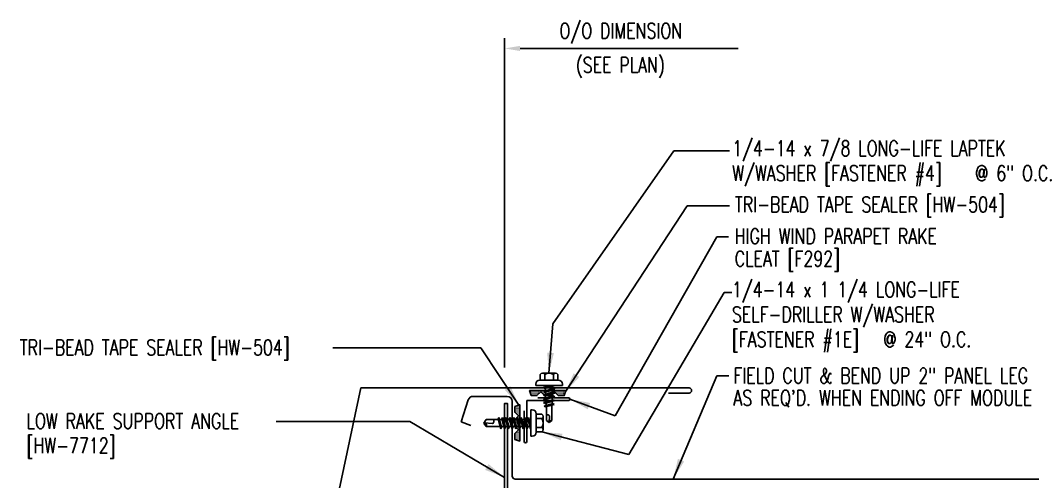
# Model space of a CAD drawing. Header units: inches. Extents: x 5.1 to 42.2, y 11.4 to 40.
# Drawn here: x 5.14 to 29.83, y 28.76 to 40.02 of the extents above; entities that cross this region are included whole.
import ezdxf

# ---------------------------------------------------------------- set-up
doc = ezdxf.new("R2010")
doc.units = ezdxf.units.IN
doc.header["$MEASUREMENT"] = 0
for name, color, linetype in [('DIM', 2, 'Continuous'), ('FASTENER', 9, 'Continuous'), ('PANEL', 11, 'Continuous'), ('STLA', 10, 'Continuous'), ('TAPE', 8, 'Continuous'), ('TEXT', 2, 'Continuous'), ('TRIM', 6, 'Continuous')]:
    doc.layers.add(name, color=color, linetype=linetype)
doc.styles.add('TEXT1', font='ROMANS.shx', dxfattribs={"width": 0.75, "height": 0.375})
doc.dimstyles.new('DETAIL$7', dxfattribs={"dimscale": 4, "dimtxt": 0.375, "dimasz": 0.125, "dimexe": 0.0625, "dimexo": 0.125, "dimgap": 0.0625, "dimtad": 1, "dimdec": 4, "dimzin": 3, "dimdsep": 46, "dimlunit": 4, "dimtxsty": 'TEXT1', "dimblk": 'ARCHTICK', "dimcen": 0.0625, "dimclrd": 7, "dimclre": 7, "dimclrt": 2, "dimadec": 0, "dimazin": 0, "dimtfac": 0.59375, "dimtdec": 4, "dimtmove": 2, "dimatfit": 3, "dimfxl": 0, "dimfrac": 2, "dimtolj": 1, "dimtzin": 3, "dimarcsym": 0})

# ---------------------------------------------------------------- blocks, each defined once
blk = doc.blocks.new('*X2')
at = {"color": 0}
for p, q in [((-0.434, 0.135), (-0.434, 0.135)), ((-0.434, 0.123), (-0.434, 0.123)), ((-0.422, 0.141), (-0.422, 0.141)), ((-0.422, 0.129), (-0.422, 0.129)), ((-0.422, 0.117), (-0.422, 0.117)), ((-0.422, 0.105), (-0.422, 0.105)), ((-0.422, 0.094), (-0.422, 0.094)), ((-0.422, 0.082), (-0.422, 0.082)), ((-0.41, 0.135), (-0.41, 0.135)), ((-0.41, 0.123), (-0.41, 0.123)), ((-0.41, 0.111), (-0.41, 0.111)), ((-0.41, 0.1), (-0.41, 0.1)), ((-0.41, 0.088), (-0.41, 0.088)), ((-0.41, 0.076), (-0.41, 0.076)), ((-0.41, 0.064), (-0.41, 0.064)), ((-0.41, 0.053), (-0.41, 0.053)), ((-0.41, 0.041), (-0.41, 0.041)), ((-0.398, 0.141), (-0.398, 0.141)), ((-0.398, 0.129), (-0.398, 0.129)), ((-0.398, 0.117), (-0.398, 0.117)), ((-0.398, 0.105), (-0.398, 0.105)), ((-0.398, 0.094), (-0.398, 0.094)), ((-0.398, 0.082), (-0.398, 0.082)), ((-0.398, 0.07), (-0.398, 0.07)), ((-0.398, 0.059), (-0.398, 0.059)), ((-0.398, 0.047), (-0.398, 0.047)), ((-0.398, 0.035), (-0.398, 0.035)), ((-0.398, 0.023), (-0.398, 0.023)), ((-0.387, 0.135), (-0.387, 0.135)), ((-0.387, 0.123), (-0.387, 0.123)), ((-0.387, 0.111), (-0.387, 0.111)), ((-0.387, 0.1), (-0.387, 0.1)), ((-0.387, 0.088), (-0.387, 0.088)), ((-0.387, 0.076), (-0.387, 0.076)), ((-0.387, 0.064), (-0.387, 0.064)), ((-0.387, 0.053), (-0.387, 0.053)), ((-0.387, 0.041), (-0.387, 0.041)), ((-0.387, 0.029), (-0.387, 0.029)), ((-0.375, 0.141), (-0.375, 0.141)), ((-0.375, 0.129), (-0.375, 0.129)), ((-0.375, 0.117), (-0.375, 0.117)), ((-0.375, 0.105), (-0.375, 0.105)), ((-0.375, 0.094), (-0.375, 0.094)), ((-0.375, 0.082), (-0.375, 0.082)), ((-0.375, 0.07), (-0.375, 0.07)), ((-0.375, 0.059), (-0.375, 0.059)), ((-0.375, 0.047), (-0.375, 0.047)), ((-0.375, 0.035), (-0.375, 0.035)), ((-0.375, 0.023), (-0.375, 0.023)), ((-0.363, 0.135), (-0.363, 0.135)), ((-0.363, 0.123), (-0.363, 0.123)), ((-0.363, 0.111), (-0.363, 0.111)), ((-0.363, 0.1), (-0.363, 0.1)), ((-0.363, 0.088), (-0.363, 0.088)), ((-0.363, 0.076), (-0.363, 0.076)), ((-0.363, 0.064), (-0.363, 0.064)), ((-0.363, 0.053), (-0.363, 0.053)), ((-0.363, 0.041), (-0.363, 0.041)), ((-0.363, 0.029), (-0.363, 0.029)), ((-0.352, 0.141), (-0.352, 0.141)), ((-0.352, 0.129), (-0.352, 0.129)), ((-0.352, 0.117), (-0.352, 0.117)), ((-0.352, 0.105), (-0.352, 0.105)), ((-0.352, 0.094), (-0.352, 0.094)), ((-0.352, 0.082), (-0.352, 0.082)), ((-0.352, 0.07), (-0.352, 0.07)), ((-0.352, 0.059), (-0.352, 0.059)), ((-0.352, 0.047), (-0.352, 0.047)), ((-0.352, 0.035), (-0.352, 0.035)), ((-0.352, 0.023), (-0.352, 0.023)), ((-0.34, 0.135), (-0.34, 0.135)), ((-0.34, 0.123), (-0.34, 0.123)), ((-0.34, 0.111), (-0.34, 0.111)), ((-0.34, 0.1), (-0.34, 0.1)), ((-0.34, 0.088), (-0.34, 0.088)), ((-0.34, 0.076), (-0.34, 0.076)), ((-0.34, 0.064), (-0.34, 0.064)), ((-0.34, 0.053), (-0.34, 0.053)), ((-0.34, 0.041), (-0.34, 0.041)), ((-0.34, 0.029), (-0.34, 0.029)), ((-0.328, 0.141), (-0.328, 0.141)), ((-0.328, 0.129), (-0.328, 0.129)), ((-0.328, 0.117), (-0.328, 0.117)), ((-0.328, 0.105), (-0.328, 0.105)), ((-0.328, 0.094), (-0.328, 0.094)), ((-0.328, 0.082), (-0.328, 0.082)), ((-0.328, 0.07), (-0.328, 0.07)), ((-0.328, 0.059), (-0.328, 0.059)), ((-0.328, 0.047), (-0.328, 0.047)), ((-0.328, 0.035), (-0.328, 0.035)), ((-0.328, 0.023), (-0.328, 0.023)), ((-0.316, 0.135), (-0.316, 0.135)), ((-0.316, 0.123), (-0.316, 0.123)), ((-0.316, 0.111), (-0.316, 0.111)), ((-0.316, 0.1), (-0.316, 0.1)), ((-0.316, 0.088), (-0.316, 0.088)), ((-0.316, 0.076), (-0.316, 0.076)), ((-0.316, 0.064), (-0.316, 0.064)), ((-0.316, 0.053), (-0.316, 0.053)), ((-0.316, 0.041), (-0.316, 0.041)), ((-0.316, 0.029), (-0.316, 0.029)), ((-0.305, 0.141), (-0.305, 0.141)), ((-0.305, 0.129), (-0.305, 0.129)), ((-0.305, 0.117), (-0.305, 0.117)), ((-0.305, 0.105), (-0.305, 0.105)), ((-0.305, 0.094), (-0.305, 0.094)), ((-0.305, 0.082), (-0.305, 0.082)), ((-0.305, 0.07), (-0.305, 0.07)), ((-0.305, 0.059), (-0.305, 0.059)), ((-0.305, 0.047), (-0.305, 0.047)), ((-0.305, 0.035), (-0.305, 0.035)), ((-0.305, 0.023), (-0.305, 0.023)), ((-0.293, 0.135), (-0.293, 0.135)), ((-0.293, 0.123), (-0.293, 0.123)), ((-0.293, 0.111), (-0.293, 0.111)), ((-0.293, 0.1), (-0.293, 0.1)), ((-0.293, 0.088), (-0.293, 0.088)), ((-0.293, 0.076), (-0.293, 0.076)), ((-0.293, 0.064), (-0.293, 0.064)), ((-0.293, 0.053), (-0.293, 0.053)), ((-0.293, 0.041), (-0.293, 0.041)), ((-0.293, 0.029), (-0.293, 0.029)), ((-0.281, 0.141), (-0.281, 0.141)), ((-0.281, 0.129), (-0.281, 0.129)), ((-0.281, 0.117), (-0.281, 0.117)), ((-0.281, 0.105), (-0.281, 0.105)), ((-0.281, 0.094), (-0.281, 0.094)), ((-0.281, 0.082), (-0.281, 0.082)), ((-0.281, 0.07), (-0.281, 0.07)), ((-0.281, 0.059), (-0.281, 0.059)), ((-0.281, 0.047), (-0.281, 0.047)), ((-0.281, 0.035), (-0.281, 0.035)), ((-0.281, 0.023), (-0.281, 0.023)), ((-0.27, 0.135), (-0.27, 0.135)), ((-0.27, 0.123), (-0.27, 0.123)), ((-0.27, 0.111), (-0.27, 0.111)), ((-0.27, 0.1), (-0.27, 0.1)), ((-0.27, 0.088), (-0.27, 0.088)), ((-0.27, 0.076), (-0.27, 0.076)), ((-0.27, 0.064), (-0.27, 0.064)), ((-0.27, 0.053), (-0.27, 0.053)), ((-0.27, 0.041), (-0.27, 0.041)), ((-0.27, 0.029), (-0.27, 0.029)), ((-0.258, 0.141), (-0.258, 0.141)), ((-0.258, 0.129), (-0.258, 0.129)), ((-0.258, 0.117), (-0.258, 0.117)), ((-0.258, 0.105), (-0.258, 0.105)), ((-0.258, 0.094), (-0.258, 0.094)), ((-0.258, 0.082), (-0.258, 0.082)), ((-0.258, 0.07), (-0.258, 0.07)), ((-0.258, 0.059), (-0.258, 0.059)), ((-0.258, 0.047), (-0.258, 0.047)), ((-0.258, 0.035), (-0.258, 0.035)), ((-0.258, 0.023), (-0.258, 0.023)), ((-0.246, 0.135), (-0.246, 0.135)), ((-0.246, 0.123), (-0.246, 0.123)), ((-0.246, 0.111), (-0.246, 0.111)), ((-0.246, 0.1), (-0.246, 0.1)), ((-0.246, 0.088), (-0.246, 0.088)), ((-0.246, 0.076), (-0.246, 0.076)), ((-0.246, 0.064), (-0.246, 0.064)), ((-0.246, 0.053), (-0.246, 0.053)), ((-0.246, 0.041), (-0.246, 0.041)), ((-0.234, 0.141), (-0.234, 0.141)), ((-0.234, 0.129), (-0.234, 0.129)), ((-0.234, 0.117), (-0.234, 0.117)), ((-0.234, 0.105), (-0.234, 0.105)), ((-0.234, 0.094), (-0.234, 0.094)), ((-0.234, 0.082), (-0.234, 0.082)), ((-0.234, 0.07), (-0.234, 0.07)), ((-0.234, 0.059), (-0.234, 0.059)), ((-0.234, 0.047), (-0.234, 0.047)), ((-0.223, 0.135), (-0.223, 0.135)), ((-0.223, 0.123), (-0.223, 0.123)), ((-0.223, 0.111), (-0.223, 0.111)), ((-0.223, 0.1), (-0.223, 0.1)), ((-0.223, 0.088), (-0.223, 0.088)), ((-0.223, 0.076), (-0.223, 0.076)), ((-0.223, 0.064), (-0.223, 0.064)), ((-0.211, 0.141), (-0.211, 0.141)), ((-0.211, 0.129), (-0.211, 0.129)), ((-0.211, 0.117), (-0.211, 0.117)), ((-0.211, 0.105), (-0.211, 0.105)), ((-0.211, 0.094), (-0.211, 0.094)), ((-0.211, 0.082), (-0.211, 0.082)), ((-0.211, 0.07), (-0.211, 0.07)), ((-0.199, 0.135), (-0.199, 0.135)), ((-0.199, 0.123), (-0.199, 0.123)), ((-0.199, 0.111), (-0.199, 0.111)), ((-0.199, 0.1), (-0.199, 0.1)), ((-0.199, 0.088), (-0.199, 0.088)), ((-0.188, 0.141), (-0.188, 0.141)), ((-0.188, 0.129), (-0.188, 0.129)), ((-0.188, 0.117), (-0.188, 0.117)), ((-0.188, 0.105), (-0.188, 0.105)), ((-0.188, 0.094), (-0.188, 0.094)), ((-0.176, 0.135), (-0.176, 0.135)), ((-0.176, 0.123), (-0.176, 0.123)), ((-0.176, 0.111), (-0.176, 0.111)), ((-0.164, 0.141), (-0.164, 0.141)), ((-0.164, 0.129), (-0.164, 0.129)), ((-0.164, 0.117), (-0.164, 0.117)), ((-0.164, 0.105), (-0.164, 0.105)), ((-0.152, 0.135), (-0.152, 0.135)), ((-0.152, 0.123), (-0.152, 0.123)), ((-0.152, 0.111), (-0.152, 0.111)), ((-0.152, 0.1), (-0.152, 0.1)), ((-0.141, 0.141), (-0.141, 0.141)), ((-0.141, 0.129), (-0.141, 0.129)), ((-0.141, 0.117), (-0.141, 0.117)), ((-0.141, 0.105), (-0.141, 0.105)), ((-0.141, 0.094), (-0.141, 0.094)), ((-0.141, 0.082), (-0.141, 0.082)), ((-0.129, 0.135), (-0.129, 0.135)), ((-0.129, 0.123), (-0.129, 0.123)), ((-0.129, 0.111), (-0.129, 0.111)), ((-0.129, 0.1), (-0.129, 0.1)), ((-0.129, 0.088), (-0.129, 0.088)), ((-0.129, 0.076), (-0.129, 0.076)), ((-0.117, 0.141), (-0.117, 0.141)), ((-0.117, 0.129), (-0.117, 0.129)), ((-0.117, 0.117), (-0.117, 0.117)), ((-0.117, 0.105), (-0.117, 0.105)), ((-0.117, 0.094), (-0.117, 0.094)), ((-0.117, 0.082), (-0.117, 0.082)), ((-0.117, 0.07), (-0.117, 0.07)), ((-0.117, 0.059), (-0.117, 0.059)), ((-0.105, 0.135), (-0.105, 0.135)), ((-0.105, 0.123), (-0.105, 0.123)), ((-0.105, 0.111), (-0.105, 0.111)), ((-0.105, 0.1), (-0.105, 0.1)), ((-0.105, 0.088), (-0.105, 0.088)), ((-0.105, 0.076), (-0.105, 0.076)), ((-0.105, 0.064), (-0.105, 0.064)), ((-0.105, 0.053), (-0.105, 0.053)), ((-0.094, 0.141), (-0.094, 0.141)), ((-0.094, 0.129), (-0.094, 0.129)), ((-0.094, 0.117), (-0.094, 0.117)), ((-0.094, 0.105), (-0.094, 0.105)), ((-0.094, 0.094), (-0.094, 0.094)), ((-0.094, 0.082), (-0.094, 0.082)), ((-0.094, 0.07), (-0.094, 0.07)), ((-0.094, 0.059), (-0.094, 0.059)), ((-0.094, 0.047), (-0.094, 0.047)), ((-0.094, 0.035), (-0.094, 0.035)), ((-0.082, 0.135), (-0.082, 0.135)), ((-0.082, 0.123), (-0.082, 0.123)), ((-0.082, 0.111), (-0.082, 0.111)), ((-0.082, 0.1), (-0.082, 0.1)), ((-0.082, 0.088), (-0.082, 0.088)), ((-0.082, 0.076), (-0.082, 0.076)), ((-0.082, 0.064), (-0.082, 0.064)), ((-0.082, 0.053), (-0.082, 0.053)), ((-0.082, 0.041), (-0.082, 0.041)), ((-0.082, 0.029), (-0.082, 0.029)), ((-0.07, 0.141), (-0.07, 0.141)), ((-0.07, 0.129), (-0.07, 0.129)), ((-0.07, 0.117), (-0.07, 0.117)), ((-0.07, 0.105), (-0.07, 0.105)), ((-0.07, 0.094), (-0.07, 0.094)), ((-0.07, 0.082), (-0.07, 0.082)), ((-0.07, 0.07), (-0.07, 0.07)), ((-0.07, 0.059), (-0.07, 0.059)), ((-0.07, 0.047), (-0.07, 0.047)), ((-0.07, 0.035), (-0.07, 0.035)), ((-0.07, 0.023), (-0.07, 0.023)), ((-0.059, 0.135), (-0.059, 0.135)), ((-0.059, 0.123), (-0.059, 0.123)), ((-0.059, 0.111), (-0.059, 0.111)), ((-0.059, 0.1), (-0.059, 0.1)), ((-0.059, 0.088), (-0.059, 0.088)), ((-0.059, 0.076), (-0.059, 0.076)), ((-0.059, 0.064), (-0.059, 0.064)), ((-0.059, 0.053), (-0.059, 0.053)), ((-0.059, 0.041), (-0.059, 0.041)), ((-0.059, 0.029), (-0.059, 0.029)), ((-0.047, 0.141), (-0.047, 0.141)), ((-0.047, 0.129), (-0.047, 0.129)), ((-0.047, 0.117), (-0.047, 0.117)), ((-0.047, 0.105), (-0.047, 0.105)), ((-0.047, 0.094), (-0.047, 0.094)), ((-0.047, 0.082), (-0.047, 0.082)), ((-0.047, 0.07), (-0.047, 0.07)), ((-0.047, 0.059), (-0.047, 0.059)), ((-0.047, 0.047), (-0.047, 0.047)), ((-0.047, 0.035), (-0.047, 0.035)), ((-0.047, 0.023), (-0.047, 0.023)), ((-0.035, 0.135), (-0.035, 0.135)), ((-0.035, 0.123), (-0.035, 0.123)), ((-0.035, 0.111), (-0.035, 0.111)), ((-0.035, 0.1), (-0.035, 0.1)), ((-0.035, 0.088), (-0.035, 0.088)), ((-0.035, 0.076), (-0.035, 0.076)), ((-0.035, 0.064), (-0.035, 0.064)), ((-0.035, 0.053), (-0.035, 0.053)), ((-0.035, 0.041), (-0.035, 0.041)), ((-0.035, 0.029), (-0.035, 0.029)), ((-0.023, 0.141), (-0.023, 0.141)), ((-0.023, 0.129), (-0.023, 0.129)), ((-0.023, 0.117), (-0.023, 0.117)), ((-0.023, 0.105), (-0.023, 0.105)), ((-0.023, 0.094), (-0.023, 0.094)), ((-0.023, 0.082), (-0.023, 0.082)), ((-0.023, 0.07), (-0.023, 0.07)), ((-0.023, 0.059), (-0.023, 0.059)), ((-0.023, 0.047), (-0.023, 0.047)), ((-0.023, 0.035), (-0.023, 0.035)), ((-0.023, 0.023), (-0.023, 0.023)), ((-0.012, 0.135), (-0.012, 0.135)), ((-0.012, 0.123), (-0.012, 0.123)), ((-0.012, 0.111), (-0.012, 0.111)), ((-0.012, 0.1), (-0.012, 0.1)), ((-0.012, 0.088), (-0.012, 0.088)), ((-0.012, 0.076), (-0.012, 0.076)), ((-0.012, 0.064), (-0.012, 0.064)), ((-0.012, 0.053), (-0.012, 0.053)), ((-0.012, 0.041), (-0.012, 0.041)), ((-0.012, 0.029), (-0.012, 0.029)), ((0, 0.141), (0, 0.141)), ((0, 0.129), (0, 0.129)), ((0, 0.117), (0, 0.117)), ((0, 0.105), (0, 0.105)), ((0, 0.094), (0, 0.094)), ((0, 0.082), (0, 0.082)), ((0, 0.07), (0, 0.07)), ((0, 0.059), (0, 0.059)), ((0, 0.047), (0, 0.047)), ((0, 0.035), (0, 0.035)), ((0, 0.023), (0, 0.023)), ((0.012, 0.135), (0.012, 0.135)), ((0.012, 0.123), (0.012, 0.123)), ((0.012, 0.111), (0.012, 0.111)), ((0.012, 0.1), (0.012, 0.1)), ((0.012, 0.088), (0.012, 0.088)), ((0.012, 0.076), (0.012, 0.076)), ((0.012, 0.064), (0.012, 0.064)), ((0.012, 0.053), (0.012, 0.053)), ((0.012, 0.041), (0.012, 0.041)), ((0.012, 0.029), (0.012, 0.029)), ((0.023, 0.141), (0.023, 0.141)), ((0.023, 0.129), (0.023, 0.129)), ((0.023, 0.117), (0.023, 0.117)), ((0.023, 0.105), (0.023, 0.105)), ((0.023, 0.094), (0.023, 0.094)), ((0.023, 0.082), (0.023, 0.082)), ((0.023, 0.07), (0.023, 0.07)), ((0.023, 0.059), (0.023, 0.059)), ((0.023, 0.047), (0.023, 0.047)), ((0.023, 0.035), (0.023, 0.035)), ((0.023, 0.023), (0.023, 0.023)), ((0.035, 0.135), (0.035, 0.135)), ((0.035, 0.123), (0.035, 0.123)), ((0.035, 0.111), (0.035, 0.111)), ((0.035, 0.1), (0.035, 0.1)), ((0.035, 0.088), (0.035, 0.088)), ((0.035, 0.076), (0.035, 0.076)), ((0.035, 0.064), (0.035, 0.064)), ((0.035, 0.053), (0.035, 0.053)), ((0.035, 0.041), (0.035, 0.041)), ((0.035, 0.029), (0.035, 0.029)), ((0.047, 0.141), (0.047, 0.141)), ((0.047, 0.129), (0.047, 0.129)), ((0.047, 0.117), (0.047, 0.117)), ((0.047, 0.105), (0.047, 0.105)), ((0.047, 0.094), (0.047, 0.094)), ((0.047, 0.082), (0.047, 0.082)), ((0.047, 0.07), (0.047, 0.07)), ((0.047, 0.059), (0.047, 0.059)), ((0.047, 0.047), (0.047, 0.047)), ((0.047, 0.035), (0.047, 0.035)), ((0.047, 0.023), (0.047, 0.023)), ((0.059, 0.135), (0.059, 0.135)), ((0.059, 0.123), (0.059, 0.123)), ((0.059, 0.111), (0.059, 0.111)), ((0.059, 0.1), (0.059, 0.1)), ((0.059, 0.088), (0.059, 0.088)), ((0.059, 0.076), (0.059, 0.076)), ((0.059, 0.064), (0.059, 0.064)), ((0.059, 0.053), (0.059, 0.053)), ((0.059, 0.041), (0.059, 0.041)), ((0.059, 0.029), (0.059, 0.029)), ((0.07, 0.141), (0.07, 0.141)), ((0.07, 0.129), (0.07, 0.129)), ((0.07, 0.117), (0.07, 0.117)), ((0.07, 0.105), (0.07, 0.105)), ((0.07, 0.094), (0.07, 0.094)), ((0.07, 0.082), (0.07, 0.082)), ((0.07, 0.07), (0.07, 0.07)), ((0.07, 0.059), (0.07, 0.059)), ((0.07, 0.047), (0.07, 0.047)), ((0.07, 0.035), (0.07, 0.035)), ((0.07, 0.023), (0.07, 0.023)), ((0.082, 0.135), (0.082, 0.135)), ((0.082, 0.123), (0.082, 0.123)), ((0.082, 0.111), (0.082, 0.111)), ((0.082, 0.1), (0.082, 0.1)), ((0.082, 0.088), (0.082, 0.088)), ((0.082, 0.076), (0.082, 0.076)), ((0.082, 0.064), (0.082, 0.064)), ((0.082, 0.053), (0.082, 0.053)), ((0.082, 0.041), (0.082, 0.041)), ((0.082, 0.029), (0.082, 0.029)), ((0.094, 0.141), (0.094, 0.141)), ((0.094, 0.129), (0.094, 0.129)), ((0.094, 0.117), (0.094, 0.117)), ((0.094, 0.105), (0.094, 0.105)), ((0.094, 0.094), (0.094, 0.094)), ((0.094, 0.082), (0.094, 0.082)), ((0.094, 0.07), (0.094, 0.07)), ((0.094, 0.059), (0.094, 0.059)), ((0.094, 0.047), (0.094, 0.047)), ((0.094, 0.035), (0.094, 0.035)), ((0.105, 0.135), (0.105, 0.135)), ((0.105, 0.123), (0.105, 0.123)), ((0.105, 0.111), (0.105, 0.111)), ((0.105, 0.1), (0.105, 0.1)), ((0.105, 0.088), (0.105, 0.088)), ((0.105, 0.076), (0.105, 0.076)), ((0.105, 0.064), (0.105, 0.064)), ((0.105, 0.053), (0.105, 0.053)), ((0.117, 0.141), (0.117, 0.141)), ((0.117, 0.129), (0.117, 0.129)), ((0.117, 0.117), (0.117, 0.117)), ((0.117, 0.105), (0.117, 0.105)), ((0.117, 0.094), (0.117, 0.094)), ((0.117, 0.082), (0.117, 0.082)), ((0.117, 0.07), (0.117, 0.07)), ((0.117, 0.059), (0.117, 0.059)), ((0.129, 0.135), (0.129, 0.135)), ((0.129, 0.123), (0.129, 0.123)), ((0.129, 0.111), (0.129, 0.111)), ((0.129, 0.1), (0.129, 0.1)), ((0.129, 0.088), (0.129, 0.088)), ((0.129, 0.076), (0.129, 0.076)), ((0.141, 0.141), (0.141, 0.141)), ((0.141, 0.129), (0.141, 0.129)), ((0.141, 0.117), (0.141, 0.117)), ((0.141, 0.105), (0.141, 0.105)), ((0.141, 0.094), (0.141, 0.094)), ((0.141, 0.082), (0.141, 0.082)), ((0.152, 0.135), (0.152, 0.135)), ((0.152, 0.123), (0.152, 0.123)), ((0.152, 0.111), (0.152, 0.111)), ((0.152, 0.1), (0.152, 0.1)), ((0.164, 0.141), (0.164, 0.141)), ((0.164, 0.129), (0.164, 0.129)), ((0.164, 0.117), (0.164, 0.117)), ((0.164, 0.105), (0.164, 0.105)), ((0.176, 0.135), (0.176, 0.135)), ((0.176, 0.123), (0.176, 0.123)), ((0.176, 0.111), (0.176, 0.111)), ((0.188, 0.141), (0.188, 0.141)), ((0.188, 0.129), (0.188, 0.129)), ((0.188, 0.117), (0.188, 0.117)), ((0.188, 0.105), (0.188, 0.105)), ((0.188, 0.094), (0.188, 0.094)), ((0.199, 0.135), (0.199, 0.135)), ((0.199, 0.123), (0.199, 0.123)), ((0.199, 0.111), (0.199, 0.111)), ((0.199, 0.1), (0.199, 0.1)), ((0.199, 0.088), (0.199, 0.088)), ((0.211, 0.141), (0.211, 0.141)), ((0.211, 0.129), (0.211, 0.129)), ((0.211, 0.117), (0.211, 0.117)), ((0.211, 0.105), (0.211, 0.105)), ((0.211, 0.094), (0.211, 0.094)), ((0.211, 0.082), (0.211, 0.082)), ((0.211, 0.07), (0.211, 0.07)), ((0.223, 0.135), (0.223, 0.135)), ((0.223, 0.123), (0.223, 0.123)), ((0.223, 0.111), (0.223, 0.111)), ((0.223, 0.1), (0.223, 0.1)), ((0.223, 0.088), (0.223, 0.088)), ((0.223, 0.076), (0.223, 0.076)), ((0.223, 0.064), (0.223, 0.064)), ((0.234, 0.141), (0.234, 0.141)), ((0.234, 0.129), (0.234, 0.129)), ((0.234, 0.117), (0.234, 0.117)), ((0.234, 0.105), (0.234, 0.105)), ((0.234, 0.094), (0.234, 0.094)), ((0.234, 0.082), (0.234, 0.082)), ((0.234, 0.07), (0.234, 0.07)), ((0.234, 0.059), (0.234, 0.059)), ((0.234, 0.047), (0.234, 0.047)), ((0.246, 0.135), (0.246, 0.135)), ((0.246, 0.123), (0.246, 0.123)), ((0.246, 0.111), (0.246, 0.111)), ((0.246, 0.1), (0.246, 0.1)), ((0.246, 0.088), (0.246, 0.088)), ((0.246, 0.076), (0.246, 0.076)), ((0.246, 0.064), (0.246, 0.064)), ((0.246, 0.053), (0.246, 0.053)), ((0.246, 0.041), (0.246, 0.041)), ((0.258, 0.141), (0.258, 0.141)), ((0.258, 0.129), (0.258, 0.129)), ((0.258, 0.117), (0.258, 0.117)), ((0.258, 0.105), (0.258, 0.105)), ((0.258, 0.094), (0.258, 0.094)), ((0.258, 0.082), (0.258, 0.082)), ((0.258, 0.07), (0.258, 0.07)), ((0.258, 0.059), (0.258, 0.059)), ((0.258, 0.047), (0.258, 0.047)), ((0.258, 0.035), (0.258, 0.035)), ((0.258, 0.023), (0.258, 0.023)), ((0.27, 0.135), (0.27, 0.135)), ((0.27, 0.123), (0.27, 0.123)), ((0.27, 0.111), (0.27, 0.111)), ((0.27, 0.1), (0.27, 0.1)), ((0.27, 0.088), (0.27, 0.088)), ((0.27, 0.076), (0.27, 0.076)), ((0.27, 0.064), (0.27, 0.064)), ((0.27, 0.053), (0.27, 0.053)), ((0.27, 0.041), (0.27, 0.041)), ((0.27, 0.029), (0.27, 0.029)), ((0.281, 0.141), (0.281, 0.141)), ((0.281, 0.129), (0.281, 0.129)), ((0.281, 0.117), (0.281, 0.117)), ((0.281, 0.105), (0.281, 0.105)), ((0.281, 0.094), (0.281, 0.094)), ((0.281, 0.082), (0.281, 0.082)), ((0.281, 0.07), (0.281, 0.07)), ((0.281, 0.059), (0.281, 0.059)), ((0.281, 0.047), (0.281, 0.047)), ((0.281, 0.035), (0.281, 0.035)), ((0.281, 0.023), (0.281, 0.023)), ((0.293, 0.135), (0.293, 0.135)), ((0.293, 0.123), (0.293, 0.123)), ((0.293, 0.111), (0.293, 0.111)), ((0.293, 0.1), (0.293, 0.1)), ((0.293, 0.088), (0.293, 0.088)), ((0.293, 0.076), (0.293, 0.076)), ((0.293, 0.064), (0.293, 0.064)), ((0.293, 0.053), (0.293, 0.053)), ((0.293, 0.041), (0.293, 0.041)), ((0.293, 0.029), (0.293, 0.029)), ((0.305, 0.141), (0.305, 0.141)), ((0.305, 0.129), (0.305, 0.129)), ((0.305, 0.117), (0.305, 0.117)), ((0.305, 0.105), (0.305, 0.105)), ((0.305, 0.094), (0.305, 0.094)), ((0.305, 0.082), (0.305, 0.082)), ((0.305, 0.07), (0.305, 0.07)), ((0.305, 0.059), (0.305, 0.059)), ((0.305, 0.047), (0.305, 0.047)), ((0.305, 0.035), (0.305, 0.035)), ((0.305, 0.023), (0.305, 0.023)), ((0.316, 0.135), (0.316, 0.135)), ((0.316, 0.123), (0.316, 0.123)), ((0.316, 0.111), (0.316, 0.111)), ((0.316, 0.1), (0.316, 0.1)), ((0.316, 0.088), (0.316, 0.088)), ((0.316, 0.076), (0.316, 0.076)), ((0.316, 0.064), (0.316, 0.064)), ((0.316, 0.053), (0.316, 0.053)), ((0.316, 0.041), (0.316, 0.041)), ((0.316, 0.029), (0.316, 0.029)), ((0.328, 0.141), (0.328, 0.141)), ((0.328, 0.129), (0.328, 0.129)), ((0.328, 0.117), (0.328, 0.117)), ((0.328, 0.105), (0.328, 0.105)), ((0.328, 0.094), (0.328, 0.094)), ((0.328, 0.082), (0.328, 0.082)), ((0.328, 0.07), (0.328, 0.07)), ((0.328, 0.059), (0.328, 0.059)), ((0.328, 0.047), (0.328, 0.047)), ((0.328, 0.035), (0.328, 0.035)), ((0.328, 0.023), (0.328, 0.023)), ((0.34, 0.135), (0.34, 0.135)), ((0.34, 0.123), (0.34, 0.123)), ((0.34, 0.111), (0.34, 0.111)), ((0.34, 0.1), (0.34, 0.1)), ((0.34, 0.088), (0.34, 0.088)), ((0.34, 0.076), (0.34, 0.076)), ((0.34, 0.064), (0.34, 0.064)), ((0.34, 0.053), (0.34, 0.053)), ((0.34, 0.041), (0.34, 0.041)), ((0.34, 0.029), (0.34, 0.029)), ((0.352, 0.141), (0.352, 0.141)), ((0.352, 0.129), (0.352, 0.129)), ((0.352, 0.117), (0.352, 0.117)), ((0.352, 0.105), (0.352, 0.105)), ((0.352, 0.094), (0.352, 0.094)), ((0.352, 0.082), (0.352, 0.082)), ((0.352, 0.07), (0.352, 0.07)), ((0.352, 0.059), (0.352, 0.059)), ((0.352, 0.047), (0.352, 0.047)), ((0.352, 0.035), (0.352, 0.035)), ((0.352, 0.023), (0.352, 0.023)), ((0.363, 0.135), (0.363, 0.135)), ((0.363, 0.123), (0.363, 0.123)), ((0.363, 0.111), (0.363, 0.111)), ((0.363, 0.1), (0.363, 0.1)), ((0.363, 0.088), (0.363, 0.088)), ((0.363, 0.076), (0.363, 0.076)), ((0.363, 0.064), (0.363, 0.064)), ((0.363, 0.053), (0.363, 0.053)), ((0.363, 0.041), (0.363, 0.041)), ((0.363, 0.029), (0.363, 0.029)), ((0.375, 0.141), (0.375, 0.141)), ((0.375, 0.129), (0.375, 0.129)), ((0.375, 0.117), (0.375, 0.117)), ((0.375, 0.105), (0.375, 0.105)), ((0.375, 0.094), (0.375, 0.094)), ((0.375, 0.082), (0.375, 0.082)), ((0.375, 0.07), (0.375, 0.07)), ((0.375, 0.059), (0.375, 0.059)), ((0.375, 0.047), (0.375, 0.047)), ((0.375, 0.035), (0.375, 0.035)), ((0.375, 0.023), (0.375, 0.023)), ((0.387, 0.135), (0.387, 0.135)), ((0.387, 0.123), (0.387, 0.123)), ((0.387, 0.111), (0.387, 0.111)), ((0.387, 0.1), (0.387, 0.1)), ((0.387, 0.088), (0.387, 0.088)), ((0.387, 0.076), (0.387, 0.076)), ((0.387, 0.064), (0.387, 0.064)), ((0.387, 0.053), (0.387, 0.053)), ((0.387, 0.041), (0.387, 0.041)), ((0.387, 0.029), (0.387, 0.029)), ((0.398, 0.141), (0.398, 0.141)), ((0.398, 0.129), (0.398, 0.129)), ((0.398, 0.117), (0.398, 0.117)), ((0.398, 0.105), (0.398, 0.105)), ((0.398, 0.094), (0.398, 0.094)), ((0.398, 0.082), (0.398, 0.082)), ((0.398, 0.07), (0.398, 0.07)), ((0.398, 0.059), (0.398, 0.059)), ((0.398, 0.047), (0.398, 0.047)), ((0.398, 0.035), (0.398, 0.035)), ((0.398, 0.023), (0.398, 0.023)), ((0.41, 0.135), (0.41, 0.135)), ((0.41, 0.123), (0.41, 0.123)), ((0.41, 0.111), (0.41, 0.111)), ((0.41, 0.1), (0.41, 0.1)), ((0.41, 0.088), (0.41, 0.088)), ((0.41, 0.076), (0.41, 0.076)), ((0.41, 0.064), (0.41, 0.064)), ((0.41, 0.053), (0.41, 0.053)), ((0.41, 0.041), (0.41, 0.041)), ((0.422, 0.141), (0.422, 0.141)), ((0.422, 0.129), (0.422, 0.129)), ((0.422, 0.117), (0.422, 0.117)), ((0.422, 0.105), (0.422, 0.105)), ((0.422, 0.094), (0.422, 0.094)), ((0.422, 0.082), (0.422, 0.082)), ((0.434, 0.135), (0.434, 0.135)), ((0.434, 0.123), (0.434, 0.123))]:
    blk.add_line(p, q, dxfattribs=at)
blk = doc.blocks.new('MB_DBTAP')
at = {"layer": 'TAPE', "color": 9}
blk.add_lwpolyline([(-0.403, 0.018), (-0.442, 0.141), (0.442, 0.141), (0.403, 0.018), (0.26, 0.018), (0.17, 0.109), (0.079, 0.018), (0, 0.018), (-0.079, 0.018), (-0.17, 0.109), (-0.26, 0.018)], close=True, dxfattribs=at)
at = {"layer": 'TAPE', "color": 251}
blk.add_blockref('*X2', (0, 0), dxfattribs=at)
blk = doc.blocks.new('MB_DW3')
at = {"layer": 'FASTENER'}
for p, q in [((-0.215, 0.305), (-0.215, 0.171)), ((-0.161, 0.337), (0.161, 0.337)), ((-0.107, 0.305), (-0.107, 0.171)), ((0.107, 0.305), (0.107, 0.171)), ((0.215, 0.305), (0.215, 0.171)), ((-0.324, 0.071), (-0.324, 0.037)), ((-0.324, 0.037), (0.324, 0.037)), ((-0.224, 0.171), (0.215, 0.171)), ((-0.139, -0.016), (0.046, 0.037)), ((-0.104, -0.036), (0.139, 0.033)), ((-0.086, 0.037), (0.086, 0.037)), ((-0.086, 0.037), (-0.086, -0.001)), ((0.086, 0.037), (0.133, 0.037)), ((0.086, 0.018), (0.086, -0.042)), ((0.139, 0.033), (0.133, 0.037)), ((0.324, 0.071), (0.324, 0.037)), ((-0.104, -0.036), (-0.139, -0.016)), ((-0.139, -0.107), (0.104, -0.038)), ((-0.104, -0.127), (-0.139, -0.107)), ((-0.139, -0.198), (0.104, -0.128)), ((-0.104, -0.218), (-0.139, -0.198)), ((-0.139, -0.289), (0.104, -0.219)), ((-0.104, -0.127), (0.139, -0.058)), ((-0.104, -0.218), (0.139, -0.149)), ((-0.104, -0.309), (0.139, -0.239)), ((-0.086, -0.031), (-0.086, -0.092)), ((-0.086, -0.122), (-0.086, -0.183)), ((-0.086, -0.213), (-0.086, -0.274)), ((0.086, -0.073), (0.086, -0.133)), ((0.086, -0.164), (0.086, -0.224)), ((0.139, -0.058), (0.104, -0.038)), ((0.139, -0.149), (0.104, -0.128)), ((0.139, -0.239), (0.104, -0.219)), ((-0.104, -0.309), (-0.139, -0.289)), ((-0.139, -0.38), (0.104, -0.31)), ((-0.104, -0.4), (-0.139, -0.38)), ((-0.139, -0.47), (0.104, -0.401)), ((-0.104, -0.491), (-0.139, -0.47)), ((-0.139, -0.561), (0.104, -0.492)), ((-0.104, -0.4), (0.139, -0.33)), ((-0.104, -0.491), (0.139, -0.421)), ((-0.086, -0.304), (-0.086, -0.364)), ((-0.086, -0.395), (-0.086, -0.455)), ((-0.086, -0.486), (-0.086, -0.546)), ((0.086, -0.255), (0.086, -0.315)), ((0.086, -0.345), (0.086, -0.406)), ((0.086, -0.436), (0.086, -0.497)), ((0.139, -0.33), (0.104, -0.31)), ((0.139, -0.421), (0.104, -0.401)), ((0.139, -0.512), (0.104, -0.492)), ((-0.104, -0.581), (-0.139, -0.561)), ((-0.139, -0.652), (0.104, -0.583)), ((-0.104, -0.672), (-0.139, -0.652)), ((-0.139, -0.743), (0.104, -0.674)), ((-0.104, -0.581), (0.139, -0.512)), ((-0.104, -0.672), (0.139, -0.603)), ((-0.104, -0.763), (0.139, -0.694)), ((-0.086, -0.577), (-0.086, -0.637)), ((-0.086, -0.667), (-0.086, -0.728)), ((0.086, -0.527), (0.086, -0.588)), ((0.086, -0.618), (0.086, -0.679)), ((0.086, -0.709), (0.086, -1.05)), ((0.139, -0.603), (0.104, -0.583)), ((0.139, -0.694), (0.104, -0.674)), ((-0.104, -0.763), (-0.139, -0.743)), ((-0.086, -0.758), (-0.086, -1.05)), ((-0.002, -1.095), (0.014, -0.909)), ((0, -1.111), (-0.086, -1.05)), ((0, -1.111), (0.086, -1.05))]:
    blk.add_line(p, q, dxfattribs=at)
for centre, radius, start, end in [((-0.161, 0.274), 0.0628, 29.8754, 150.1246), ((0, 0.141), 0.196, 56.9974, 123.0026), ((0.161, 0.274), 0.0628, 29.8754, 150.1246), ((-0.224, 0.071), 0.1, 90, 180), ((0.224, 0.071), 0.1, 0, 90), ((-0.046, -0.921), 0.0615, 11.1445, 130.906), ((0.054, -1.097), 0.0563, 55.4585, 194.8454)]:
    blk.add_arc(centre, radius, start, end, dxfattribs=at)
blk = doc.blocks.new('fz5')
at = {"layer": 'FASTENER'}
for p, q in [((-0.217, 0.305), (-0.217, 0.171)), ((-0.163, 0.337), (0.159, 0.337)), ((-0.108, 0.305), (-0.108, 0.171)), ((0.105, 0.305), (0.105, 0.171)), ((0.214, 0.305), (0.214, 0.171)), ((-0.326, 0.071), (-0.326, 0.037)), ((-0.326, 0.037), (0.322, 0.037)), ((-0.226, 0.171), (0.214, 0.171)), ((-0.141, -0.014), (0.037, 0.037)), ((-0.105, -0.034), (0.137, 0.035)), ((-0.088, 0.037), (-0.088, 0.001)), ((-0.088, 0.037), (0.085, 0.037)), ((0.085, 0.037), (0.134, 0.037)), ((0.085, 0.02), (0.085, -0.041)), ((0.137, 0.035), (0.134, 0.037)), ((0.322, 0.071), (0.322, 0.037)), ((-0.105, -0.034), (-0.141, -0.014)), ((-0.141, -0.105), (0.102, -0.036)), ((-0.105, -0.125), (-0.141, -0.105)), ((-0.141, -0.196), (0.102, -0.127)), ((-0.105, -0.216), (-0.141, -0.196)), ((-0.141, -0.287), (0.102, -0.217)), ((-0.105, -0.125), (0.137, -0.056)), ((-0.105, -0.216), (0.137, -0.147)), ((-0.105, -0.307), (0.137, -0.238)), ((-0.088, -0.029), (-0.088, -0.09)), ((-0.088, -0.12), (-0.088, -0.181)), ((-0.084, -0.27), (-0.088, -0.211)), ((0.084, -0.223), (0.085, -0.211)), ((0.085, -0.071), (0.085, -0.131)), ((0.085, -0.162), (0.085, -0.211)), ((0.137, -0.056), (0.102, -0.036)), ((0.137, -0.147), (0.102, -0.127)), ((0.137, -0.238), (0.102, -0.217)), ((-0.105, -0.307), (-0.141, -0.287)), ((-0.141, -0.378), (0.102, -0.308)), ((-0.105, -0.398), (-0.141, -0.378)), ((-0.122, -0.463), (0.089, -0.403)), ((-0.086, -0.483), (-0.122, -0.463)), ((-0.105, -0.398), (0.137, -0.328)), ((-0.086, -0.483), (0.124, -0.423)), ((-0.078, -0.36), (-0.082, -0.3)), ((-0.071, -0.449), (-0.075, -0.389)), ((-0.066, -0.516), (-0.069, -0.478)), ((0.063, -0.515), (0.068, -0.439)), ((0.071, -0.408), (0.075, -0.346)), ((0.077, -0.315), (0.082, -0.253)), ((0.124, -0.423), (0.089, -0.403)), ((0.137, -0.328), (0.102, -0.308)), ((-0.066, -0.516), (-0.066, -0.82)), ((-0.003, -0.854), (0.009, -0.714)), ((0.063, -0.516), (0.063, -0.82)), ((-0.002, -0.866), (-0.066, -0.82)), ((-0.002, -0.866), (0.063, -0.82))]:
    blk.add_line(p, q, dxfattribs=at)
for centre, radius, start, end in [((-0.163, 0.274), 0.0628, 29.8754, 150.1246), ((-0.002, 0.141), 0.196, 56.9974, 123.0026), ((0.159, 0.274), 0.0628, 29.8754, 150.1246), ((-0.226, 0.071), 0.1, 90, 180), ((0.222, 0.071), 0.1, 0, 90), ((-0.036, -0.723), 0.0461, 11.1445, 130.906), ((0.073, -0.516), 0.01, 175.9484, 180), ((0.039, -0.855), 0.0422, 55.4585, 194.8454)]:
    blk.add_arc(centre, radius, start, end, dxfattribs=at)
blk = doc.blocks.new('FD-F1e')
at = {"layer": 'TEXT', "style": 'TEXT1', "width": 0.75}
for s, p in [('1/4-14 x 1 1/4 LONG-LIFE', (0.0047, -0.0408)), ('SELF-DRILLER W/WASHER', (0.0047, -0.1926)), ('[FASTENER #1E]', (0.0047, -0.3444))]:
    blk.add_text(s, height=0.09375, dxfattribs=at).set_placement(p)
blk.add_attdef('(QUANTITY)', (0.9263, -0.3444), '', height=0.0938, dxfattribs=at)
at = {"layer": 'TEXT', "style": 'TEXT1', "flags": 1}
for tag, p in [('Color', (0.0245, -0.5337)), ('Calc', (0.0245, -0.5337)), ('Opt1', (0.0245, -0.5337)), ('Opt2', (0.0245, -0.5337)), ('Opt3', (0.0245, -0.5337)), ('Description', (0.0245, -0.5337)), ('Multiple', (0.0245, -0.5337)), ('Part', (0.0245, -0.5337)), ('Spare1', (0.0245, -0.7212)), ('Spare2', (0.0245, -0.7212)), ('Spare3', (0.0245, -0.7212)), ('Spare4', (0.0245, -0.7212)), ('Spare5', (0.0245, -0.7212)), ('Spare6', (0.0245, -0.7212)), ('Spare7', (0.0245, -0.7212)), ('Spare8', (0.0245, -0.7212)), ('Spare9', (0.0245, -0.7212)), ('Spare10', (0.0245, -0.7212))]:
    blk.add_attdef(tag, p, '', height=0.0938, dxfattribs=at)
blk = doc.blocks.new('FD-F4')
at = {"layer": 'TEXT', "style": 'TEXT1', "width": 0.75}
for s, p in [('1/4-14 x 7/8 LONG-LIFE LAPTEK', (0.0047, -0.0408)), ('W/WASHER [FASTENER #4]', (0.0047, -0.1926))]:
    blk.add_text(s, height=0.09375, dxfattribs=at).set_placement(p)
blk.add_attdef('(QUANTITY)', (1.4847, -0.1926), '', height=0.0938, dxfattribs=at)
at = {"layer": 'TEXT', "style": 'TEXT1', "flags": 1}
for tag, p in [('Color', (0.0624, -0.4349)), ('Calc', (0.0624, -0.4349)), ('Opt1', (0.0624, -0.4349)), ('Opt2', (0.0624, -0.4349)), ('Opt3', (0.0624, -0.4349)), ('Description', (0.0624, -0.4349)), ('Multiple', (0.0624, -0.4349)), ('Part', (0.0624, -0.4349)), ('Spare1', (0.0624, -0.6224)), ('Spare2', (0.0624, -0.6224)), ('Spare3', (0.0624, -0.6224)), ('Spare4', (0.0624, -0.6224)), ('Spare5', (0.0624, -0.6224)), ('Spare6', (0.0624, -0.6224)), ('Spare7', (0.0624, -0.6224)), ('Spare8', (0.0624, -0.6224)), ('Spare9', (0.0624, -0.6224)), ('Spare10', (0.0624, -0.6224))]:
    blk.add_attdef(tag, p, '', height=0.0938, dxfattribs=at)
blk = doc.blocks.new('A$C73860403')
at = {"layer": 'TRIM'}
for p, q in [((-0.275, 0.288), (0.475, 0.288)), ((-0.547, -0.775), (-0.547, 0.225)), ((-0.547, 0.225), (0.475, 0.225)), ((-0.609, -0.025), (-0.609, -0.775))]:
    blk.add_line(p, q, dxfattribs=at)
for centre, radius, start, end in [((0.47, 0.257), 0.0317, 279.6579, 80.3421), ((-0.578, -0.775), 0.0312, 180, 0)]:
    blk.add_arc(centre, radius, start, end, dxfattribs=at)
blk = doc.blocks.new('_ArchTick')
at = {"color": 0, "linetype": 'ByBlock', "const_width": 0.15}
blk.add_lwpolyline([(-0.5, -0.5), (0.5, 0.5)], dxfattribs=at)

msp = doc.modelspace()

# ---------------------------------------------------------------- linework, layer by layer
for p, q in [((21.07777, 36.83419), (22.43383, 36.83419)), ((22.1322, 34.73658), (22.40872, 34.73658)), ((22.30799, 33.3744), (22.49661, 33.3744))]:
    msp.add_line(p, q)
at = {"layer": 'DIM', "color": 7}
for p, q in [((16.95514, 31.54597), (16.95514, 39.58393)), ((17.33014, 39.33393), (22.64951, 39.33393))]:
    msp.add_line(p, q, dxfattribs=at)
msp.add_solid([(17.33014, 39.39643), (17.33014, 39.27143), (16.95514, 39.33393)], dxfattribs=at)
at = {"layer": 'PANEL'}
for p, q in [((16.06857, 30.75484), (15.8938, 30.21695)), ((17.01872, 30.84121), (16.18745, 30.84121)), ((17.13837, 28.89652), (17.1384, 30.72153)), ((15.8938, 30.21695), (16.12872, 30.13144)), ((33.1384, 28.82199), (17.2129, 28.82199))]:
    msp.add_line(p, q, dxfattribs=at)
for centre, radius, start, end in [((16.18745, 30.71621), 0.125, 90, 162), ((17.01872, 30.72153), 0.11968, 0, 90), ((17.2129, 28.89652), 0.07453, 179.99979, 270)]:
    msp.add_arc(centre, radius, start, end, dxfattribs=at)
at = {"layer": 'STLA'}
msp.add_lwpolyline([(20.451, 28.32391), (20.451, 28.24921), (17.2132, 28.24921, -0.41421356), (16.951, 28.51141), (16.951, 30.6638), (17.0257, 30.6638), (17.0257, 28.51141, 0.41421356), (17.2132, 28.32391)], format="xyb", close=True, dxfattribs=at)
at = {"layer": 'TRIM'}
for p, q in [((13.451, 31.04597), (12.46341, 26.39977)), ((21.451, 31.04597), (13.451, 31.04597)), ((21.451, 30.92097), (20.951, 30.92097))]:
    msp.add_line(p, q, dxfattribs=at)
msp.add_arc((21.451, 30.98347), 0.0625, 270, 90, dxfattribs=at)

# ---------------------------------------------------------------- block references
at = {"layer": 'FASTENER'}
msp.add_blockref('fz5', (18.0396, 31.06809), dxfattribs=at)
at = {"layer": 'FASTENER', "rotation": 270}
msp.add_blockref('MB_DW3', (17.55573, 30.18971), dxfattribs=at)
at = {"layer": 'TAPE'}
msp.add_blockref('MB_DBTAP', (18.00328, 30.83999), dxfattribs=at)
at = {"layer": 'TAPE', "rotation": 269.9999999999995}
msp.add_blockref('MB_DBTAP', (17.1824, 30.19318), dxfattribs=at)
at = {"layer": 'TEXT', "xscale": 4, "yscale": 4, "zscale": 4}
for name, p, values in [('FD-F4', (22.48596, 36.8708), {'(QUANTITY)': '@ 6" O.C.'}), ('FD-F1e', (22.47946, 33.42241), {'(QUANTITY)': '@ 24" O.C.'})]:
    msp.add_blockref(name, p, dxfattribs=at).add_auto_attribs(values)
at = {"layer": 'TRIM'}
msp.add_blockref('A$C73860403', (18.04111, 30.51535), dxfattribs=at)

# ---------------------------------------------------------------- texts
at = {"layer": 'TEXT', "style": 'TEXT1', "width": 0.75}
for s, p in [('TRI-BEAD TAPE SEALER [HW-504]', (22.56878, 35.33771)), ('HIGH WIND PARAPET RAKE', (22.56511, 34.5623)), ('CLEAT [F292]', (22.56511, 34.01343)), ('TRI-BEAD TAPE SEALER [HW-504]', (5.13231, 31.84765)), ('FIELD CUT & BEND UP 2" PANEL LEG', (22.53441, 31.15858)), ("AS REQ'D. WHEN ENDING OFF MODULE", (22.53441, 30.61623)), ('LOW RAKE SUPPORT ANGLE', (5.29911, 30.05154)), ('[HW-7712]', (5.29911, 29.45154))]:
    msp.add_text(s, height=0.375, dxfattribs=at).set_placement(p)
at = {"layer": 'TRIM', "color": 2, "style": 'TEXT1', "width": 0.75}
for s, p in [('O/O DIMENSION', (18.29282, 39.57589)), ('(SEE PLAN)', (18.692, 38.74245))]:
    msp.add_text(s, height=0.375, dxfattribs=at).set_placement(p)

# ---------------------------------------------------------------- leaders
for points in [[(18.03273, 31.40466), (18.13318, 32.61143), (21.07777, 36.83419)], [(18.43247, 30.94052), (21.40423, 35.49148), (22.43383, 35.49148)], [(18.54255, 30.7762), (19.65219, 30.36273), (22.1322, 34.73658)], [(17.8608, 29.97431), (19.98588, 29.42158), (22.30799, 33.3744)], [(17.30192, 30.62834), (16.37406, 32.02517), (12.76544, 32.02517)], [(21.06126, 28.82199), (22.12825, 31.34152), (22.41704, 31.34152)], [(16.951, 28.86091), (14.64604, 30.23088), (11.38667, 30.23088)]]:
    msp.add_leader(points, dimstyle='DETAIL$7')

doc.saveas('drawing.dxf')
